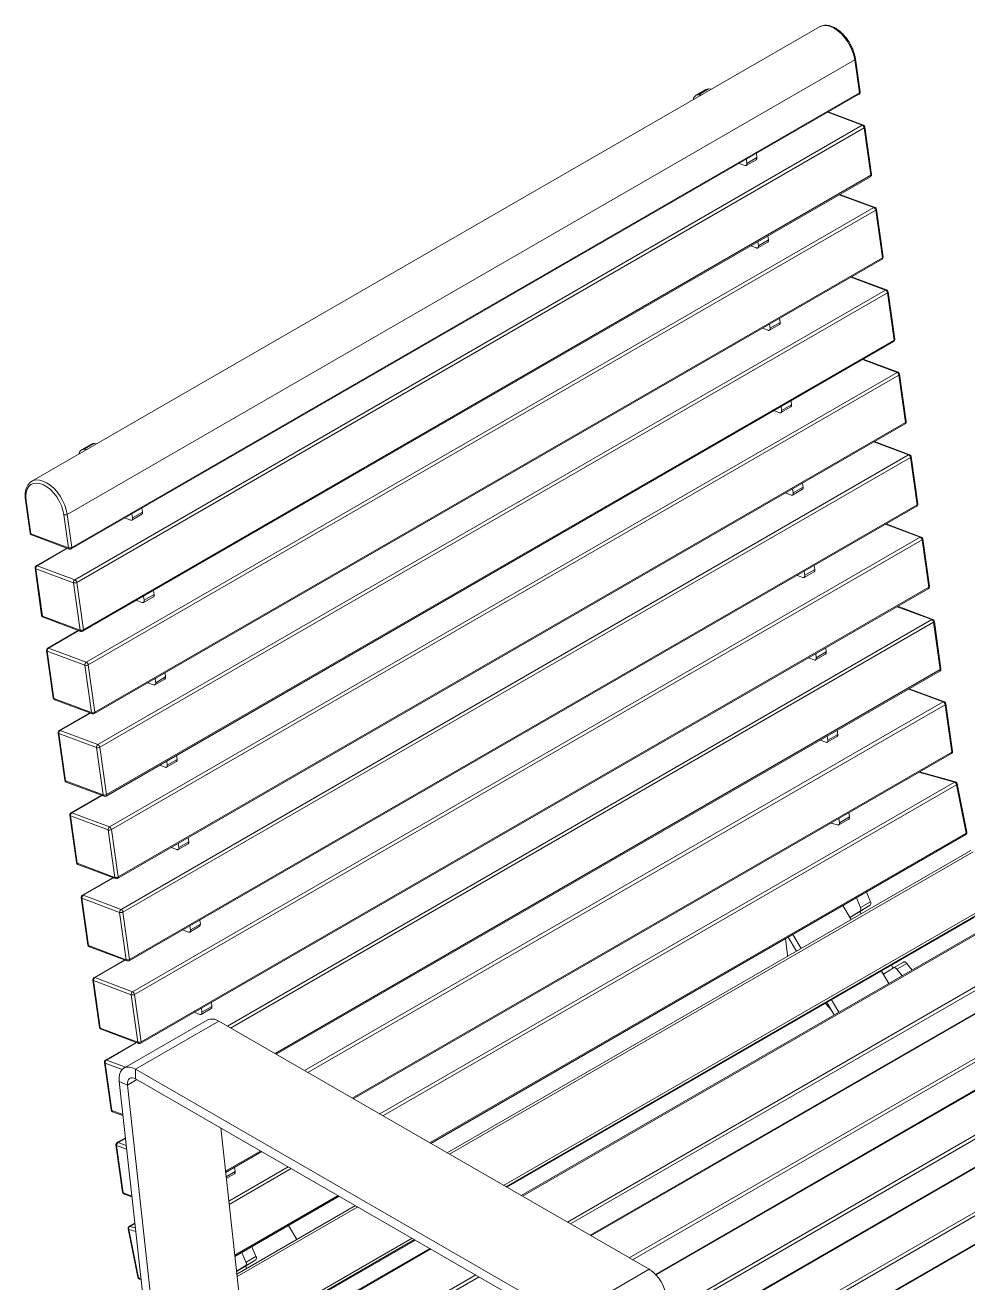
# Model space of a CAD drawing. Header units: millimetres. Extents: x 2717 to 8657, y -3129 to 1071.
# Drawn here: x 7562.2 to 7758.4, y -1203.4 to -941.6 of the extents above; entities that cross this region are included whole.
import ezdxf

# ---------------------------------------------------------------- set-up
doc = ezdxf.new("R2010")
doc.units = ezdxf.units.MM

# ---------------------------------------------------------------- blocks, each defined once
blk = doc.blocks.new('izometria')
at = {"color": 7, "linetype": 'Continuous', "lineweight": 15}
for p, q in [((5216.29, 3888.1), (4881.82, 3695.02)), ((5216.6, 3888.26), (5216.29, 3888.1)), ((5231.24, 3874.02), (4896.78, 3680.94)), ((5233.21, 3860), (5231.24, 3874.02)), ((5233.5, 3860.4), (5231.53, 3874.42)), ((4898.55, 3666.32), (5233.01, 3859.4)), ((4898.74, 3666.92), (5233.21, 3860)), ((5168.04, 3861.46), (5163.79, 3859.01)), ((5169.13, 3861.69), (5164.89, 3859.24)), ((5166.13, 3859.14), (5164.89, 3859.24)), ((5170.37, 3861.59), (5169.13, 3861.69)), ((5234.47, 3846.26), (5219.77, 3851.76)), ((5234.95, 3846.32), (5220.02, 3851.9)), ((4900.01, 3653.18), (5234.47, 3846.26)), ((5235.29, 3845.13), (4900.83, 3652.05)), ((5238.12, 3825), (5235.29, 3845.13)), ((5238.41, 3825.4), (5235.59, 3845.53)), ((5185.17, 3829.17), (5189.41, 3831.62)), ((5185.47, 3830.08), (5185.22, 3831.81)), ((5185.47, 3830.08), (5189.71, 3832.53)), ((5189.71, 3832.53), (5189.47, 3834.26)), ((5182.19, 3830.06), (5184.61, 3829.16)), ((4903.46, 3631.31), (5237.92, 3824.4)), ((4903.66, 3631.92), (5238.12, 3825)), ((5239.39, 3811.26), (5224.68, 3816.75)), ((5239.86, 3811.32), (5224.94, 3816.9)), ((4904.92, 3618.18), (5239.39, 3811.26)), ((5240.2, 3810.13), (4905.74, 3617.05)), ((5243.03, 3790), (5240.2, 3810.13)), ((5243.32, 3790.4), (5240.5, 3810.53)), ((5194.62, 3797.53), (5194.38, 3799.26)), ((5187.1, 3795.06), (5189.52, 3794.16)), ((5190.08, 3794.17), (5194.33, 3796.62)), ((5190.38, 3795.08), (5190.13, 3796.81)), ((5190.38, 3795.08), (5194.62, 3797.53)), ((4908.37, 3596.31), (5242.83, 3789.39)), ((4908.57, 3596.92), (5243.03, 3790)), ((5244.3, 3776.26), (5229.6, 3781.75)), ((5244.77, 3776.32), (5229.85, 3781.9)), ((4909.84, 3583.18), (5244.3, 3776.26)), ((5245.12, 3775.13), (4910.65, 3582.04)), ((5247.94, 3755), (5245.12, 3775.13)), ((5248.23, 3755.4), (5245.41, 3775.52)), ((5194.99, 3759.17), (5199.24, 3761.62)), ((5195.29, 3760.08), (5195.05, 3761.81)), ((5195.29, 3760.08), (5199.53, 3762.53)), ((5199.53, 3762.53), (5199.29, 3764.26)), ((5192.01, 3760.06), (5194.43, 3759.16)), ((4913.28, 3561.31), (5247.74, 3754.39)), ((4913.48, 3561.92), (5247.94, 3755)), ((5249.21, 3741.26), (5234.51, 3746.75)), ((5249.68, 3741.32), (5234.76, 3746.9)), ((4914.75, 3548.18), (5249.21, 3741.26)), ((5250.03, 3740.12), (4915.57, 3547.04)), ((5252.85, 3720), (5250.03, 3740.12)), ((5253.15, 3720.4), (5250.32, 3740.52)), ((5204.44, 3727.53), (5204.2, 3729.26)), ((5196.92, 3725.06), (5199.34, 3724.15)), ((5199.91, 3724.17), (5204.15, 3726.62)), ((5200.2, 3725.08), (5199.96, 3726.81)), ((5200.2, 3725.08), (5204.44, 3727.53)), ((4918.19, 3526.31), (5252.66, 3719.39)), ((4918.39, 3526.92), (5252.85, 3720)), ((4907.11, 3710.83), (4902.87, 3708.39)), ((4908.21, 3711.06), (4903.97, 3708.61)), ((4905.21, 3708.52), (4903.97, 3708.61)), ((4909.45, 3710.97), (4908.21, 3711.06)), ((5254.12, 3706.26), (5239.42, 3711.75)), ((5254.59, 3706.32), (5239.67, 3711.9)), ((4919.66, 3513.18), (5254.12, 3706.26)), ((5254.94, 3705.12), (4920.48, 3512.04)), ((5257.76, 3685), (5254.94, 3705.12)), ((5258.06, 3685.4), (5255.23, 3705.52)), ((4881.82, 3695.02), (4881.95, 3695.09)), ((5205.11, 3690.08), (5209.35, 3692.52)), ((5209.35, 3692.52), (5209.11, 3694.26)), ((4879.07, 3687.04), (4881.04, 3673.03)), ((4879.36, 3686.77), (4881.32, 3672.76)), ((5201.84, 3690.06), (5204.25, 3689.15)), ((5204.82, 3689.17), (5209.06, 3691.62)), ((5205.11, 3690.08), (5204.87, 3691.81)), ((4923.11, 3491.31), (5257.57, 3684.39)), ((4923.3, 3491.92), (5257.76, 3685)), ((4924.54, 3679.45), (4924.3, 3681.18)), ((4924.54, 3679.45), (4928.79, 3681.9)), ((4928.79, 3681.9), (4928.54, 3683.63)), ((4897.34, 3666.77), (4895.37, 3680.79)), ((4896.78, 3680.94), (4898.74, 3666.92)), ((4921.27, 3679.43), (4923.68, 3678.53)), ((4924.25, 3678.54), (4928.49, 3680.99)), ((5259.03, 3671.26), (5244.33, 3676.75)), ((5259.5, 3671.32), (5244.58, 3676.9)), ((4881.32, 3672.76), (4897.34, 3666.77)), ((4881.68, 3672.23), (4897.7, 3666.25)), ((4924.57, 3478.18), (5259.03, 3671.26)), ((5262.97, 3650.4), (5260.14, 3670.52)), ((4896.6, 3666.65), (4883.62, 3659.16)), ((4896.82, 3666.57), (4884, 3659.17)), ((5259.85, 3670.12), (4925.39, 3477.04)), ((5262.68, 3650), (5259.85, 3670.12)), ((4883.13, 3658.15), (4885.95, 3638.03)), ((4899.43, 3651.9), (4883.41, 3657.88)), ((4883.41, 3657.88), (4886.24, 3637.76)), ((4884, 3659.17), (4900.01, 3653.18)), ((5206.75, 3655.06), (5209.16, 3654.15)), ((5209.73, 3654.17), (5213.97, 3656.62)), ((5210.02, 3655.07), (5209.78, 3656.81)), ((5210.02, 3655.07), (5214.27, 3657.52)), ((5214.27, 3657.52), (5214.02, 3659.25)), ((4902.25, 3631.77), (4899.43, 3651.9)), ((4900.83, 3652.05), (4903.66, 3631.92)), ((4928.02, 3456.31), (5262.48, 3649.39)), ((4928.21, 3456.92), (5262.68, 3650)), ((4926.18, 3644.43), (4928.59, 3643.53)), ((4929.16, 3643.54), (4933.4, 3645.99)), ((4929.45, 3644.45), (4929.21, 3646.18)), ((4929.45, 3644.45), (4933.7, 3646.9)), ((4933.7, 3646.9), (4933.45, 3648.63)), ((5263.94, 3636.26), (5249.24, 3641.75)), ((5264.42, 3636.32), (5249.49, 3641.9)), ((4886.24, 3637.76), (4902.25, 3631.77)), ((4886.59, 3637.23), (4902.61, 3631.24)), ((4964.81, 3463.57), (5263.94, 3636.26)), ((5264.76, 3635.12), (4966.2, 3462.77)), ((5267.59, 3615), (5264.76, 3635.12)), ((5267.88, 3615.4), (5265.06, 3635.52)), ((4901.52, 3631.65), (4888.53, 3624.16)), ((4901.74, 3631.57), (4888.91, 3624.17)), ((4888.04, 3623.15), (4890.86, 3603.03)), ((4904.34, 3616.9), (4888.32, 3622.88)), ((4888.32, 3622.88), (4891.15, 3602.76)), ((4888.91, 3624.17), (4904.92, 3618.18)), ((5214.93, 3620.07), (5219.18, 3622.52)), ((5219.18, 3622.52), (5218.93, 3624.25)), ((4905.74, 3617.05), (4908.57, 3596.92)), ((5211.66, 3620.05), (5214.07, 3619.15)), ((5214.64, 3619.17), (5218.88, 3621.61)), ((5214.93, 3620.07), (5214.69, 3621.8)), ((4907.16, 3596.77), (4904.34, 3616.9)), ((4934.37, 3609.45), (4938.61, 3611.9)), ((4938.61, 3611.9), (4938.37, 3613.63)), ((4985.06, 3451.9), (5267.59, 3615)), ((4985.49, 3451.65), (5267.39, 3614.39)), ((4931.09, 3609.43), (4933.51, 3608.53)), ((4934.07, 3608.54), (4938.31, 3610.99)), ((4934.37, 3609.45), (4934.12, 3611.18)), ((5268.85, 3601.26), (5254.15, 3606.75)), ((5269.33, 3601.32), (5254.4, 3606.89)), ((4891.15, 3602.76), (4907.16, 3596.77)), ((4891.5, 3602.23), (4907.52, 3596.24)), ((4997.6, 3444.67), (5268.85, 3601.26)), ((4906.43, 3596.65), (4893.44, 3589.16)), ((4906.65, 3596.57), (4893.82, 3589.16)), ((5269.67, 3600.12), (4999, 3443.86)), ((5272.5, 3580), (5269.67, 3600.12)), ((5272.79, 3580.4), (5269.97, 3600.52)), ((4892.95, 3588.15), (4895.78, 3568.03)), ((4909.25, 3581.9), (4893.24, 3587.88)), ((4893.24, 3587.88), (4896.06, 3567.76)), ((4893.82, 3589.16), (4909.84, 3583.18)), ((5216.57, 3585.05), (5218.99, 3584.15)), ((5219.55, 3584.16), (5223.79, 3586.61)), ((5219.85, 3585.07), (5219.6, 3586.8)), ((5219.85, 3585.07), (5224.09, 3587.52)), ((5224.09, 3587.52), (5223.85, 3589.25)), ((4912.08, 3561.77), (4909.25, 3581.9)), ((4910.65, 3582.04), (4913.48, 3561.92)), ((5017.85, 3432.99), (5272.5, 3580)), ((4936, 3574.43), (4938.42, 3573.53)), ((4938.98, 3573.54), (4943.23, 3575.99)), ((4939.28, 3574.45), (4939.04, 3576.18)), ((4939.28, 3574.45), (4943.52, 3576.9)), ((4943.52, 3576.9), (4943.28, 3578.63)), ((5018.28, 3432.75), (5272.3, 3579.39)), ((5273.65, 3567.22), (5258.51, 3571.43)), ((5274.1, 3567.29), (5258.73, 3571.56)), ((4896.06, 3567.76), (4912.08, 3561.77)), ((4896.42, 3567.23), (4912.43, 3561.24)), ((5029.5, 3426.28), (5273.65, 3567.22)), ((5274.52, 3566.14), (5030.87, 3425.49)), ((5278.6, 3545.6), (5274.52, 3566.14)), ((5278.9, 3545.99), (5274.81, 3566.52)), ((4911.34, 3561.65), (4898.35, 3554.16)), ((4911.56, 3561.57), (4898.73, 3554.16)), ((4897.86, 3553.15), (4900.69, 3533.02)), ((4898.73, 3554.16), (4914.75, 3548.18)), ((5229.01, 3552.42), (5228.76, 3554.25)), ((4914.16, 3546.9), (4898.15, 3552.88)), ((4898.15, 3552.88), (4900.97, 3532.76)), ((5221.1, 3549.83), (5223.99, 3549.02)), ((5224.48, 3549.06), (5228.72, 3551.51)), ((5224.77, 3549.97), (5224.52, 3551.8)), ((5224.77, 3549.97), (5229.01, 3552.42)), ((4916.99, 3526.77), (4914.16, 3546.9)), ((4915.57, 3547.04), (4918.39, 3526.92)), ((4948.43, 3541.9), (4948.19, 3543.63)), ((5050.72, 3414.05), (5278.6, 3545.6)), ((5051.21, 3413.76), (5278.42, 3544.93)), ((4940.91, 3539.43), (4943.33, 3538.53)), ((4943.89, 3538.54), (4948.14, 3540.99)), ((4944.19, 3539.45), (4943.95, 3541.18)), ((4944.19, 3539.45), (4948.43, 3541.9)), ((5058.13, 3409.77), (5280.61, 3538.2)), ((5281.61, 3537.65), (5059.12, 3409.2)), ((4900.97, 3532.76), (4916.99, 3526.77)), ((4901.33, 3532.23), (4917.34, 3526.24)), ((4916.25, 3526.65), (4903.27, 3519.15)), ((4916.47, 3526.57), (4903.64, 3519.16)), ((4902.77, 3518.15), (4905.6, 3498.02)), ((4919.07, 3511.9), (4903.06, 3517.88)), ((4903.06, 3517.88), (4905.88, 3497.75)), ((4903.64, 3519.16), (4919.66, 3513.18)), ((5082.13, 3395.93), (5293.31, 3517.84)), ((5293.32, 3516.68), (5083.15, 3395.35)), ((5233.65, 3513.91), (5237.89, 3516.36)), ((4921.9, 3491.77), (4919.07, 3511.9)), ((4920.48, 3512.04), (4923.3, 3491.92)), ((5297.9, 3511.82), (5089.65, 3391.6)), ((5298.53, 3511.67), (5090.09, 3391.34)), ((5226.2, 3514.78), (5229.71, 3508.82)), ((5229.16, 3509.76), (5233.53, 3512.45)), ((5233.41, 3512.21), (5229.16, 3509.76)), ((5233.41, 3512.21), (5237.77, 3514.9)), ((5233.96, 3511.27), (5233.41, 3512.21)), ((5237.77, 3514.9), (5233.53, 3512.45)), ((4948.81, 3503.54), (4953.05, 3505.99)), ((4949.1, 3504.45), (4948.86, 3506.18)), ((4949.1, 3504.45), (4953.34, 3506.9)), ((4953.34, 3506.9), (4953.1, 3508.63)), ((5083.55, 3395.12), (5282.02, 3509.7)), ((5229.72, 3508.82), (5229.16, 3509.76)), ((4945.83, 3504.43), (4948.24, 3503.53)), ((5201.89, 3500.75), (5202.67, 3493.68)), ((5202.98, 3501.38), (5206.5, 3495.42)), ((5204.98, 3502.53), (5208.5, 3496.58)), ((4905.88, 3497.75), (4921.9, 3491.77)), ((4906.24, 3497.23), (4922.26, 3491.24)), ((5109.2, 3380.33), (5314.49, 3498.84)), ((5315.05, 3497.56), (5110.59, 3379.53)), ((4921.16, 3491.65), (4908.18, 3484.15)), ((4921.38, 3491.57), (4908.55, 3484.16)), ((5323.95, 3493.06), (5118.94, 3374.71)), ((5324.45, 3493.01), (5119.24, 3374.54)), ((5202.67, 3493.68), (5202.73, 3493.24)), ((5247.57, 3488.23), (5246.87, 3489.41)), ((5247.77, 3488.35), (5252.01, 3490.8)), ((5253.33, 3490.23), (5249.09, 3487.78)), ((4908.55, 3484.16), (4924.57, 3478.18)), ((5135.51, 3365.16), (5340.71, 3483.62)), ((5242.63, 3486.96), (5245.73, 3481.7)), ((5243.4, 3485.65), (5242.63, 3486.96)), ((5247.77, 3488.35), (5243.4, 3485.65)), ((4907.69, 3483.15), (4910.51, 3463.02)), ((4923.99, 3476.89), (4907.97, 3482.88)), ((4907.97, 3482.88), (4910.79, 3462.75)), ((5341.42, 3482.39), (5136.93, 3364.34)), ((4926.81, 3456.77), (4923.99, 3476.89)), ((4925.39, 3477.04), (4928.21, 3456.92)), ((4958.26, 3471.9), (4958.01, 3473.63)), ((5352.23, 3476.73), (5146.71, 3358.08)), ((5352.73, 3476.68), (5146.91, 3357.86)), ((5218.81, 3473.21), (5221.32, 3470.34)), ((5219.42, 3473.56), (5222.52, 3468.3)), ((5221.42, 3474.71), (5224.52, 3469.46)), ((4950.74, 3469.43), (4953.15, 3468.52)), ((4953.72, 3468.54), (4957.96, 3470.99)), ((4954.01, 3469.45), (4953.77, 3471.18)), ((4954.01, 3469.45), (4958.26, 3471.9)), ((4910.79, 3462.75), (4926.81, 3456.77)), ((4911.15, 3462.23), (4927.17, 3456.24)), ((4956.22, 3466.14), (4920.87, 3445.73)), ((4925.86, 3445.23), (4961.22, 3465.64)), ((4961.22, 3465.64), (5144, 3360.27)), ((5151.08, 3341.49), (5369, 3467.29)), ((5369.7, 3466.07), (5151.08, 3339.86)), ((5380.52, 3460.4), (5151.09, 3327.95)), ((5381.02, 3460.35), (5151.09, 3327.61)), ((4926.07, 3456.65), (4913.09, 3449.15)), ((4926.29, 3456.57), (4913.47, 3449.16)), ((4912.6, 3448.15), (4915.42, 3428.02)), ((4912.88, 3447.88), (4915.71, 3427.75)), ((4920.14, 3445.17), (4912.88, 3447.88)), ((4913.47, 3449.16), (4921.57, 3446.13)), ((5397.99, 3449.74), (5149.6, 3306.34)), ((5150.32, 3308.4), (5397.28, 3450.96)), ((4922.36, 3438.54), (4926.38, 3440.85)), ((4925.86, 3445.23), (5108.64, 3339.86)), ((4925.86, 3445.23), (4925.86, 3441.15)), ((4925.86, 3441.15), (5108.65, 3335.77)), ((5409.3, 3444.02), (5144.18, 3290.97)), ((5408.8, 3444.07), (5144.33, 3291.39)), ((4939.52, 3252.92), (4918.86, 3440.01)), ((4922.36, 3438.54), (4918.86, 3440.01)), ((4944.16, 3241.15), (4922.36, 3438.54)), ((4915.71, 3427.75), (4920.41, 3426)), ((4916.06, 3427.22), (4920.45, 3425.58)), ((4981.48, 3243.83), (4961.98, 3420.33)), ((4921.49, 3416.17), (4918, 3414.15)), ((4921.51, 3415.97), (4918.38, 3414.16)), ((4918.38, 3414.16), (4921.86, 3412.86)), ((4917.51, 3413.15), (4920.33, 3393.02)), ((4917.79, 3412.88), (4920.62, 3392.75)), ((4922.03, 3411.29), (4917.79, 3412.88)), ((4964.02, 3401.91), (4978.96, 3410.54)), ((4964.07, 3401.45), (4979.39, 3410.29)), ((4965.41, 3389.28), (4990.61, 3403.82)), ((4968.09, 3401.8), (4967.84, 3403.63)), ((4964.27, 3399.59), (4968.09, 3401.8)), ((4964.35, 3398.9), (4967.8, 3400.89)), ((4991.98, 3403.03), (4965.58, 3387.79)), ((4920.62, 3392.75), (4924.23, 3391.4)), ((4920.97, 3392.22), (4924.27, 3390.99)), ((4967.95, 3366.27), (5011.82, 3391.59)), ((4968.01, 3365.73), (5012.32, 3391.31)), ((4968.84, 3358.22), (5019.24, 3387.32)), ((5020.22, 3386.75), (4968.96, 3357.16)), ((4922.65, 3377.42), (4926.73, 3356.89)), ((4922.92, 3377.21), (4927.01, 3356.67)), ((4925.89, 3376.39), (4922.92, 3377.21)), ((4925.5, 3379.85), (4923.13, 3378.48)), ((4925.52, 3379.7), (4923.45, 3378.51)), ((4923.45, 3378.51), (4925.72, 3377.88)), ((4990.73, 3378.85), (4994.25, 3372.89)), ((4971.72, 3332.2), (5043.24, 3373.48)), ((5044.25, 3372.9), (4971.84, 3331.09)), ((4971.89, 3330.66), (5044.65, 3372.67)), ((5050.76, 3369.15), (4972.62, 3324.04)), ((5051.2, 3368.89), (4972.67, 3323.56)), ((4968.71, 3359.42), (4972.61, 3361.83)), ((4972.48, 3361.58), (4968.71, 3359.4)), ((4972.48, 3361.58), (4976.85, 3364.28)), ((4973.04, 3360.64), (4972.48, 3361.58)), ((4976.85, 3364.28), (4972.61, 3361.83)), ((4972.73, 3363.28), (4976.97, 3365.73)), ((4927.01, 3356.67), (4928.1, 3356.37)), ((4927.45, 3356.12), (4928.15, 3355.92)), ((4980.03, 3305.76), (5070.31, 3357.87)), ((5071.7, 3357.07), (4980.59, 3304.48)), ((5108.64, 3339.86), (5144, 3360.27))]:
    blk.add_line(p, q, dxfattribs=at)
at = {"color": 7, "linetype": 'Continuous', "lineweight": 15, "flags": 128}
for points in [[(5231.24, 3874.02), (5230.84, 3875.97), (5230.19, 3877.96), (5229.31, 3879.92), (5228.22, 3881.81), (5226.95, 3883.56), (5225.56, 3885.12), (5224.07, 3886.44), (5222.53, 3887.48), (5221, 3888.21), (5219.51, 3888.61), (5218.12, 3888.66), (5216.85, 3888.37), (5216.6, 3888.26)], [(5235.29, 3845.13), (5235.42, 3845.21), (5235.51, 3845.3), (5235.57, 3845.4), (5235.59, 3845.49), (5235.59, 3845.53)], [(5184.61, 3829.16), (5184.81, 3829.11), (5184.99, 3829.11), (5185.15, 3829.16), (5185.29, 3829.27), (5185.39, 3829.42), (5185.46, 3829.61), (5185.48, 3829.83), (5185.47, 3830.08)], [(5238.12, 3825), (5238.24, 3825.09), (5238.34, 3825.18), (5238.39, 3825.27), (5238.41, 3825.37), (5238.41, 3825.4)], [(5240.2, 3810.13), (5240.33, 3810.21), (5240.42, 3810.3), (5240.48, 3810.4), (5240.5, 3810.49), (5240.5, 3810.53)], [(5189.52, 3794.16), (5189.72, 3794.1), (5189.9, 3794.11), (5190.07, 3794.16), (5190.2, 3794.26), (5190.3, 3794.41), (5190.37, 3794.61), (5190.39, 3794.83), (5190.38, 3795.08)], [(5243.03, 3790), (5243.15, 3790.09), (5243.25, 3790.18), (5243.3, 3790.27), (5243.33, 3790.37), (5243.32, 3790.4)], [(5245.12, 3775.13), (5245.24, 3775.21), (5245.33, 3775.3), (5245.39, 3775.4), (5245.41, 3775.49), (5245.41, 3775.52)], [(5194.43, 3759.16), (5194.63, 3759.1), (5194.81, 3759.11), (5194.98, 3759.16), (5195.11, 3759.26), (5195.22, 3759.41), (5195.28, 3759.6), (5195.3, 3759.83), (5195.29, 3760.08)], [(5247.94, 3755), (5248.07, 3755.08), (5248.16, 3755.18), (5248.22, 3755.27), (5248.24, 3755.36), (5248.23, 3755.4)], [(5250.03, 3740.12), (5250.15, 3740.21), (5250.25, 3740.3), (5250.3, 3740.4), (5250.32, 3740.49), (5250.32, 3740.52)], [(5199.34, 3724.15), (5199.54, 3724.1), (5199.73, 3724.1), (5199.89, 3724.16), (5200.02, 3724.26), (5200.13, 3724.41), (5200.19, 3724.6), (5200.22, 3724.83), (5200.2, 3725.08)], [(5252.85, 3720), (5252.98, 3720.08), (5253.07, 3720.18), (5253.13, 3720.27), (5253.15, 3720.36), (5253.15, 3720.4)], [(5254.94, 3705.12), (5255.06, 3705.21), (5255.16, 3705.3), (5255.21, 3705.39), (5255.24, 3705.49), (5255.23, 3705.52)], [(4895.37, 3680.79), (4894.98, 3682.69), (4894.32, 3684.63), (4893.43, 3686.54), (4892.33, 3688.35), (4891.07, 3690.01), (4889.67, 3691.46), (4888.2, 3692.64), (4886.7, 3693.53), (4885.22, 3694.08), (4883.82, 3694.28), (4882.53, 3694.12), (4881.41, 3693.62), (4880.5, 3692.77), (4879.81, 3691.62), (4879.39, 3690.21), (4879.23, 3688.57), (4879.36, 3686.77)], [(4881.95, 3695.09), (4882.39, 3695.29), (4883.65, 3695.58), (4885.05, 3695.53), (4886.54, 3695.13), (4888.07, 3694.4), (4889.61, 3693.36), (4891.1, 3692.04), (4892.49, 3690.48), (4893.75, 3688.73), (4894.84, 3686.84), (4895.73, 3684.87), (4896.38, 3682.89), (4896.78, 3680.94)], [(5204.25, 3689.15), (5204.45, 3689.1), (5204.64, 3689.1), (5204.8, 3689.16), (5204.94, 3689.26), (5205.04, 3689.41), (5205.1, 3689.6), (5205.13, 3689.83), (5205.11, 3690.08)], [(5257.76, 3685), (5257.89, 3685.08), (5257.98, 3685.17), (5258.04, 3685.27), (5258.06, 3685.36), (5258.06, 3685.4)], [(4923.68, 3678.53), (4923.88, 3678.48), (4924.07, 3678.48), (4924.23, 3678.53), (4924.37, 3678.64), (4924.47, 3678.79), (4924.53, 3678.98), (4924.56, 3679.2), (4924.54, 3679.45)], [(5259.85, 3670.12), (5259.98, 3670.21), (5260.07, 3670.3), (5260.13, 3670.39), (5260.15, 3670.49), (5260.14, 3670.52)], [(5209.16, 3654.15), (5209.36, 3654.1), (5209.55, 3654.1), (5209.71, 3654.16), (5209.85, 3654.26), (5209.95, 3654.41), (5210.01, 3654.6), (5210.04, 3654.83), (5210.02, 3655.07)], [(5262.68, 3650), (5262.8, 3650.08), (5262.89, 3650.17), (5262.95, 3650.27), (5262.97, 3650.36), (5262.97, 3650.4)], [(4928.59, 3643.53), (4928.79, 3643.48), (4928.98, 3643.48), (4929.14, 3643.53), (4929.28, 3643.64), (4929.38, 3643.79), (4929.45, 3643.98), (4929.47, 3644.2), (4929.45, 3644.45)], [(5264.76, 3635.12), (5264.89, 3635.21), (5264.98, 3635.3), (5265.04, 3635.39), (5265.06, 3635.49), (5265.06, 3635.52)], [(5214.07, 3619.15), (5214.27, 3619.1), (5214.46, 3619.1), (5214.62, 3619.16), (5214.76, 3619.26), (5214.86, 3619.41), (5214.93, 3619.6), (5214.95, 3619.83), (5214.93, 3620.07)], [(5267.59, 3615), (5267.71, 3615.08), (5267.8, 3615.17), (5267.86, 3615.27), (5267.88, 3615.36), (5267.88, 3615.4)], [(4933.51, 3608.53), (4933.71, 3608.48), (4933.89, 3608.48), (4934.06, 3608.53), (4934.19, 3608.64), (4934.29, 3608.79), (4934.36, 3608.98), (4934.38, 3609.2), (4934.37, 3609.45)], [(5269.67, 3600.12), (5269.8, 3600.21), (5269.89, 3600.3), (5269.95, 3600.39), (5269.97, 3600.49), (5269.97, 3600.52)], [(5218.99, 3584.15), (5219.19, 3584.1), (5219.37, 3584.1), (5219.54, 3584.16), (5219.67, 3584.26), (5219.77, 3584.41), (5219.84, 3584.6), (5219.86, 3584.82), (5219.85, 3585.07)], [(5272.5, 3580), (5272.62, 3580.08), (5272.72, 3580.17), (5272.77, 3580.27), (5272.79, 3580.36), (5272.79, 3580.4)], [(4938.42, 3573.53), (4938.62, 3573.48), (4938.8, 3573.48), (4938.97, 3573.53), (4939.1, 3573.64), (4939.2, 3573.79), (4939.27, 3573.98), (4939.29, 3574.2), (4939.28, 3574.45)], [(5274.52, 3566.14), (5274.64, 3566.22), (5274.73, 3566.31), (5274.79, 3566.4), (5274.82, 3566.48), (5274.81, 3566.52)], [(5223.99, 3549.02), (5224.18, 3548.99), (5224.35, 3549.01), (5224.5, 3549.08), (5224.62, 3549.19), (5224.71, 3549.34), (5224.77, 3549.52), (5224.79, 3549.74), (5224.77, 3549.97)], [(5278.6, 3545.6), (5278.73, 3545.68), (5278.82, 3545.77), (5278.88, 3545.86), (5278.9, 3545.95), (5278.9, 3545.99)], [(4943.33, 3538.53), (4943.53, 3538.48), (4943.71, 3538.48), (4943.88, 3538.53), (4944.01, 3538.63), (4944.12, 3538.78), (4944.18, 3538.98), (4944.21, 3539.2), (4944.19, 3539.45)], [(4948.24, 3503.53), (4948.44, 3503.47), (4948.63, 3503.48), (4948.79, 3503.53), (4948.93, 3503.63), (4949.03, 3503.78), (4949.09, 3503.98), (4949.12, 3504.2), (4949.1, 3504.45)], [(5252.01, 3490.8), (5252.15, 3490.86), (5252.3, 3490.88), (5252.47, 3490.86), (5252.64, 3490.8), (5252.82, 3490.7), (5253, 3490.58), (5253.17, 3490.42), (5253.33, 3490.23)], [(5249.09, 3487.78), (5248.93, 3487.97), (5248.75, 3488.13), (5248.58, 3488.25), (5248.4, 3488.35), (5248.22, 3488.41), (5248.06, 3488.43), (5247.9, 3488.41), (5247.77, 3488.35)], [(4953.15, 3468.52), (4953.35, 3468.47), (4953.54, 3468.48), (4953.7, 3468.53), (4953.84, 3468.63), (4953.94, 3468.78), (4954, 3468.97), (4954.03, 3469.2), (4954.01, 3469.45)], [(4918.86, 3440.01), (4918.8, 3441.58), (4919, 3443), (4919.45, 3444.2), (4920.12, 3445.14), (4921, 3445.8), (4922.05, 3446.14), (4923.24, 3446.16), (4924.53, 3445.86), (4925.86, 3445.23)], [(4922.36, 3438.54), (4922.34, 3439.42), (4922.48, 3440.19), (4922.77, 3440.83), (4923.2, 3441.29), (4923.75, 3441.56), (4924.4, 3441.63), (4925.12, 3441.49), (4925.86, 3441.15)]]:
    blk.add_lwpolyline(points, dxfattribs=at)
at = {"color": 7, "linetype": 'Continuous', "lineweight": 15}
for centre, radius, start, end in [((5231.08, 3874.44), 0.454, 290.5336, 356.6966), ((5164.84, 3857.18), 2.06, 88.7219, 179.18), ((5168.94, 3859.85), 1.84, 84.0651, 119.3788), ((5232.51, 3860.26), 1, 299.9973, 7.9879), ((5232.64, 3859.85), 0.586, 309.1268, 14.9491), ((5233.05, 3860.43), 0.454, 290.5265, 356.7413), ((5234.77, 3845.8), 0.547, 71.6004, 123.2734), ((5233.82, 3844.92), 1.49, 7.8402, 63.7862), ((5234.6, 3845.39), 1, 7.9879, 69.5107), ((5188.89, 3832.29), 0.853, 307.9686, 16.1073), ((5237.42, 3825.26), 1, 299.9973, 7.9879), ((5237.57, 3824.84), 0.568, 307.9686, 16.1073), ((5239.69, 3810.8), 0.547, 71.6004, 123.2734), ((5238.73, 3809.92), 1.49, 7.8402, 63.7862), ((5239.51, 3810.39), 1, 7.9879, 69.5107), ((5193.8, 3797.29), 0.853, 307.9686, 16.1073), ((5242.33, 3790.26), 1, 299.9973, 7.9879), ((5242.48, 3789.84), 0.568, 307.9686, 16.1073), ((5244.6, 3775.8), 0.547, 71.6004, 123.2734), ((5243.64, 3774.92), 1.49, 7.8402, 63.7862), ((5244.42, 3775.39), 1, 7.9879, 69.5107), ((5198.71, 3762.29), 0.853, 307.9686, 16.1073), ((5247.24, 3755.26), 1, 299.9973, 7.9879), ((5247.39, 3754.84), 0.568, 307.9686, 16.1073), ((5249.51, 3740.8), 0.547, 71.6004, 123.2734), ((5248.55, 3739.92), 1.49, 7.8402, 63.7862), ((5249.33, 3740.38), 1, 7.9879, 69.5107), ((5203.62, 3727.29), 0.853, 307.9686, 16.1073), ((5252.16, 3720.26), 1, 299.9973, 7.9879), ((5252.31, 3719.84), 0.568, 307.9686, 16.1073), ((4903.92, 3706.55), 2.06, 88.7219, 179.18), ((4908.02, 3709.23), 1.84, 84.0651, 119.3788), ((5254.42, 3705.8), 0.547, 71.6004, 123.2734), ((5253.46, 3704.92), 1.49, 7.8402, 63.7862), ((5254.24, 3705.38), 1, 7.9879, 69.5107), ((5208.54, 3692.29), 0.853, 307.9686, 16.1073), ((4879.44, 3687.14), 0.378, 195.3065, 257.5464), ((4927.97, 3681.66), 0.853, 307.9686, 16.1073), ((5257.07, 3685.26), 1, 299.9973, 7.9879), ((5257.22, 3684.84), 0.568, 307.9686, 16.1073), ((4895.9, 3682.55), 1.84, 253.4762, 298.5626), ((4882.03, 3673.17), 1, 187.9879, 249.5107), ((4881.41, 3673.13), 0.378, 195.3528, 257.5404), ((4881.93, 3672.78), 0.609, 182.4789, 245.6066), ((5259.33, 3670.8), 0.547, 71.6004, 123.2734), ((5258.37, 3669.92), 1.49, 7.8402, 63.7862), ((5259.15, 3670.38), 1, 7.9879, 69.5107), ((4897.86, 3668.54), 1.84, 253.4762, 298.5626), ((4897.95, 3666.8), 0.609, 182.4789, 245.6066), ((4898.05, 3667.18), 1, 249.5107, 299.9973), ((4898.2, 3666.76), 0.568, 307.9686, 16.1073), ((4884.12, 3658.29), 1, 119.9973, 187.9879), ((4883.49, 3658.25), 0.378, 195.3528, 257.5404), ((4884.75, 3658.05), 1.34, 123.9042, 187.1313), ((4883.82, 3658.78), 0.425, 65.0367, 117.6882), ((5213.45, 3657.29), 0.853, 307.9686, 16.1073), ((4900.76, 3652.07), 1.34, 123.9042, 187.1313), ((4899.95, 3653.66), 1.84, 253.4762, 298.5626), ((4899.35, 3651.84), 1.49, 7.8402, 63.7862), ((5261.98, 3650.26), 1, 299.9973, 7.9879), ((5262.13, 3649.84), 0.568, 307.9686, 16.1073), ((4932.88, 3646.66), 0.853, 307.9686, 16.1073), ((4886.94, 3638.17), 1, 187.9879, 249.5107), ((4886.32, 3638.13), 0.378, 195.3528, 257.5404), ((4886.84, 3637.78), 0.609, 182.4789, 245.6066), ((5264.24, 3635.8), 0.547, 71.6004, 123.2734), ((5263.28, 3634.92), 1.49, 7.8402, 63.7862), ((5264.07, 3635.38), 1, 7.9879, 69.5107), ((4902.78, 3633.54), 1.84, 253.4762, 298.5626), ((4902.86, 3631.8), 0.609, 182.4789, 245.6066), ((4902.96, 3632.18), 1, 249.5107, 299.9973), ((4903.09, 3631.77), 0.586, 309.1268, 14.9491), ((4889.03, 3623.29), 1, 119.9973, 187.9879), ((4888.41, 3623.25), 0.378, 195.3528, 257.5404), ((4889.66, 3623.05), 1.34, 123.9042, 187.1313), ((4888.73, 3623.78), 0.425, 65.0367, 117.6882), ((5218.36, 3622.29), 0.853, 307.9686, 16.1073), ((4905.67, 3617.06), 1.34, 123.9042, 187.1313), ((4904.86, 3618.66), 1.84, 253.4762, 298.5626), ((4904.27, 3616.84), 1.49, 7.8402, 63.7862), ((4937.79, 3611.66), 0.853, 307.9686, 16.1073), ((5266.89, 3615.26), 1, 299.9973, 7.9879), ((5267.04, 3614.84), 0.568, 307.9686, 16.1073), ((4891.85, 3603.17), 1, 187.9879, 249.5107), ((4891.23, 3603.13), 0.378, 195.3528, 257.5404), ((4891.76, 3602.78), 0.609, 182.4789, 245.6066), ((5269.15, 3600.8), 0.547, 71.6004, 123.2734), ((5268.2, 3599.92), 1.49, 7.8402, 63.7862), ((5268.98, 3600.38), 1, 7.9879, 69.5107), ((4907.69, 3598.54), 1.84, 253.4762, 298.5626), ((4907.77, 3596.8), 0.609, 182.4789, 245.6066), ((4907.87, 3597.18), 1, 249.5107, 299.9973), ((4908, 3596.77), 0.586, 309.1268, 14.9491), ((4893.94, 3588.29), 1, 119.9973, 187.9879), ((4893.32, 3588.25), 0.378, 195.3528, 257.5404), ((4894.57, 3588.05), 1.34, 123.9042, 187.1313), ((4893.64, 3588.78), 0.425, 65.0367, 117.6882), ((5223.27, 3587.29), 0.853, 307.9686, 16.1073), ((4910.59, 3582.06), 1.34, 123.9042, 187.1313), ((4909.77, 3583.66), 1.84, 253.4762, 298.5626), ((4909.18, 3581.84), 1.49, 7.8402, 63.7862), ((5271.8, 3580.26), 1, 299.9973, 7.9879), ((5271.95, 3579.84), 0.568, 307.9686, 16.1073), ((4942.7, 3576.66), 0.853, 307.9686, 16.1073), ((4896.77, 3568.16), 1, 187.9879, 249.5107), ((4896.14, 3568.13), 0.378, 195.3528, 257.5404), ((4896.67, 3567.78), 0.609, 182.4789, 245.6066), ((5273.96, 3566.74), 0.568, 75.651, 122.3909), ((5273.09, 3565.89), 1.44, 9.8917, 67.1538), ((5273.83, 3566.33), 1, 11.2518, 74.4866), ((4912.6, 3563.54), 1.84, 253.4762, 298.5626), ((4912.68, 3561.8), 0.609, 182.4789, 245.6066), ((4912.78, 3562.18), 1, 249.5107, 299.9973), ((4912.91, 3561.77), 0.586, 309.1268, 14.9491), ((4898.85, 3553.29), 1, 119.9973, 187.9879), ((4898.23, 3553.25), 0.378, 195.3528, 257.5404), ((4899.48, 3553.05), 1.34, 123.9042, 187.1313), ((4898.55, 3553.78), 0.425, 65.0367, 117.6882), ((4915.5, 3547.06), 1.34, 123.9042, 187.1313), ((4914.09, 3546.84), 1.49, 7.8402, 63.7862), ((5228.2, 3552.18), 0.845, 307.6026, 16.4733), ((4914.69, 3548.66), 1.84, 253.4762, 298.5626), ((5277.92, 3545.79), 1, 299.9973, 11.2518), ((5278.04, 3545.39), 0.601, 309.0903, 20.3855), ((4947.61, 3541.66), 0.853, 307.9686, 16.1073), ((4901.68, 3533.16), 1, 187.9879, 249.5107), ((4901.05, 3533.12), 0.378, 195.3528, 257.5404), ((4901.58, 3532.78), 0.609, 182.4789, 245.6066), ((4917.51, 3528.53), 1.84, 253.4762, 298.5626), ((4917.6, 3526.8), 0.609, 182.4789, 245.6066), ((4917.69, 3527.18), 1, 249.5107, 299.9973), ((4917.82, 3526.77), 0.586, 309.1268, 14.9491), ((4903.77, 3518.29), 1, 119.9973, 187.9879), ((4903.14, 3518.25), 0.378, 195.3528, 257.5404), ((4904.39, 3518.05), 1.34, 123.9042, 187.1313), ((4903.46, 3518.78), 0.425, 65.0367, 117.6882), ((5339.03, 3559.26), 114.72, 201.0271, 203.2854), ((5343.27, 3561.71), 114.72, 201.0271, 203.2854), ((5236.9, 3515.71), 1.18, 317.141, 33.2765), ((4920.41, 3512.06), 1.34, 123.9042, 187.1313), ((4919.6, 3513.66), 1.84, 253.4762, 298.5626), ((4919, 3511.84), 1.49, 7.8402, 63.7862), ((5232.66, 3513.26), 1.18, 317.141, 33.2765), ((4952.52, 3506.66), 0.853, 307.9686, 16.1073), ((4906.59, 3498.16), 1, 187.9879, 249.5107), ((4905.96, 3498.12), 0.378, 195.3528, 257.5404), ((4906.49, 3497.78), 0.609, 182.4789, 245.6066), ((4922.42, 3493.53), 1.84, 253.4762, 298.5626), ((4922.51, 3491.8), 0.609, 182.4789, 245.6066), ((4922.61, 3492.18), 1, 249.5107, 299.9973), ((4922.74, 3491.77), 0.586, 309.1268, 14.9491), ((5342.51, 3559.63), 113, 217.8898, 219.7313), ((4908.68, 3483.29), 1, 119.9973, 187.9879), ((4909.3, 3483.05), 1.34, 123.9042, 187.1313), ((4908.37, 3483.78), 0.425, 65.0367, 117.6882), ((5338.27, 3557.18), 113, 217.8898, 219.7313), ((4908.05, 3483.25), 0.378, 195.3528, 257.5404), ((4925.32, 3477.06), 1.34, 123.9042, 187.1313), ((4923.91, 3476.84), 1.49, 7.8402, 63.7862), ((4924.51, 3478.66), 1.84, 253.4762, 298.5626), ((4957.44, 3471.66), 0.853, 307.9686, 16.1073), ((4911.5, 3463.16), 1, 187.9879, 249.5107), ((4910.88, 3463.12), 0.378, 195.3528, 257.5404), ((4911.4, 3462.78), 0.609, 182.4789, 245.6066), ((4958.3, 3461.64), 4.95, 53.9369, 114.8034), ((4927.33, 3458.53), 1.84, 253.4762, 298.5626), ((4927.42, 3456.8), 0.609, 182.4789, 245.6066), ((4927.65, 3456.77), 0.586, 309.1268, 14.9491), ((4927.52, 3457.18), 1, 249.5107, 299.9973), ((4913.59, 3448.29), 1, 119.9973, 187.9879), ((4912.96, 3448.25), 0.378, 195.3528, 257.5404), ((4914.22, 3448.05), 1.34, 123.9042, 187.1313), ((4913.29, 3448.78), 0.425, 65.0367, 117.6882), ((4916.41, 3428.16), 1, 187.9879, 249.5107), ((4915.79, 3428.12), 0.378, 195.3528, 257.5404), ((4916.31, 3427.78), 0.609, 182.4789, 245.6066), ((4918.5, 3413.29), 1, 119.9973, 187.9879), ((4919.13, 3413.04), 1.34, 123.9042, 187.1313), ((4918.2, 3413.78), 0.425, 65.0367, 117.6882), ((4917.87, 3413.25), 0.378, 195.3528, 257.5404), ((4967.28, 3401.56), 0.845, 307.6026, 16.4733), ((4921.32, 3393.16), 1, 187.9879, 249.5107), ((4920.7, 3393.12), 0.378, 195.3528, 257.5404), ((4921.23, 3392.78), 0.609, 182.4789, 245.6066), ((4923.63, 3377.62), 1, 119.9973, 191.2518), ((4922.95, 3377.53), 0.327, 200.0622, 264.1288), ((4924.17, 3377.46), 1.28, 124.4791, 191.2345), ((4923.32, 3378.12), 0.409, 71.4964, 118.029), ((5078.11, 3408.64), 114.72, 201.0271, 203.2854), ((5082.35, 3411.08), 114.72, 201.0271, 203.2854), ((4971.74, 3362.63), 1.18, 317.141, 33.2765), ((4975.98, 3365.08), 1.18, 317.141, 33.2765), ((4927.71, 3357.08), 1, 191.2518, 254.4866), ((4927.04, 3357), 0.327, 200.0622, 264.1288), ((4927.67, 3356.75), 0.667, 186.2701, 250.4623), ((5135.72, 3347.32), 15.37, 2.6273, 57.4164)]:
    blk.add_arc(centre, radius, start, end, dxfattribs=at)
for points, knots in [([(5231.53, 3874.42), (5231.48, 3874.73), (5231.34, 3875.64), (5230.93, 3877.18), (5230.24, 3879), (5229.36, 3880.79), (5228.31, 3882.48), (5227.12, 3884.05), (5225.82, 3885.45), (5224.42, 3886.64), (5222.97, 3887.61), (5221.5, 3888.31), (5220.03, 3888.72), (5218.62, 3888.81), (5217.47, 3888.65), (5216.87, 3888.35), (5216.66, 3888.25)], [0, 0, 0, 0, 0.0405433, 0.117075, 0.193476, 0.2697672, 0.3460317, 0.4223543, 0.4988133, 0.5755095, 0.6525297, 0.7298977, 0.8073877, 0.8842332, 0.9593702, 1, 1, 1, 1]), ([(4881.99, 3695.07), (4881.89, 3695.03), (4881.41, 3694.82), (4880.7, 3694.18), (4879.92, 3693.17), (4879.36, 3691.93), (4879.02, 3690.5), (4878.9, 3688.93), (4878.98, 3687.74), (4879.07, 3687.11), (4879.07, 3687.04)], [0, 0, 0, 0, 0.039998, 0.193283, 0.346226, 0.501787, 0.66142, 0.824297, 0.980848, 1, 1, 1, 1])]:
    blk.add_open_spline(points, degree=3, knots=knots, dxfattribs=at)

msp = doc.modelspace()

# ---------------------------------------------------------------- block references
at = {"xscale": 0.4899999999999999, "yscale": 0.4899999999999999, "zscale": 0.4899999999999999}
msp.add_blockref('izometria', (5171.51, -2847.14), dxfattribs=at)

doc.saveas('drawing.dxf')
